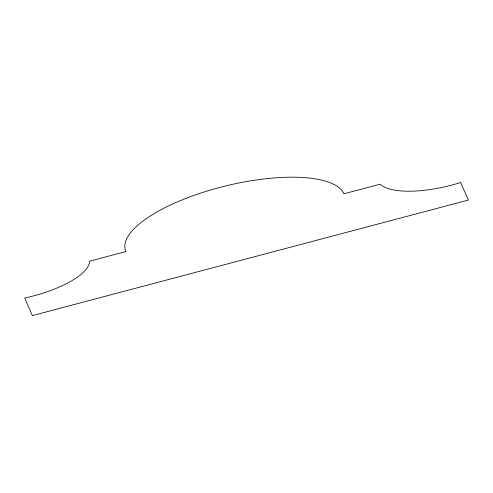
<?xml version="1.0" encoding="UTF-8"?>
<svg xmlns="http://www.w3.org/2000/svg" width="493" height="493" viewBox="0 0 493 493"><rect width="100%" height="100%" fill="white"/><g stroke="black" fill="none" stroke-linecap="round" stroke-linejoin="round"><path stroke-width="0.74" d="M125.912 251.566L89.578 261.191A66.543 22.321 -13.7 0 1 24.65 298.025L32.384 315.6L468.35 200.072L460.616 182.496A66.543 22.321 -13.7 0 1 380.226 184.172L343.892 193.798A112.928 37.881 -13.7 0 0 219.44 187.525A112.928 37.881 -13.7 0 0 125.912 251.566"/></g></svg>
